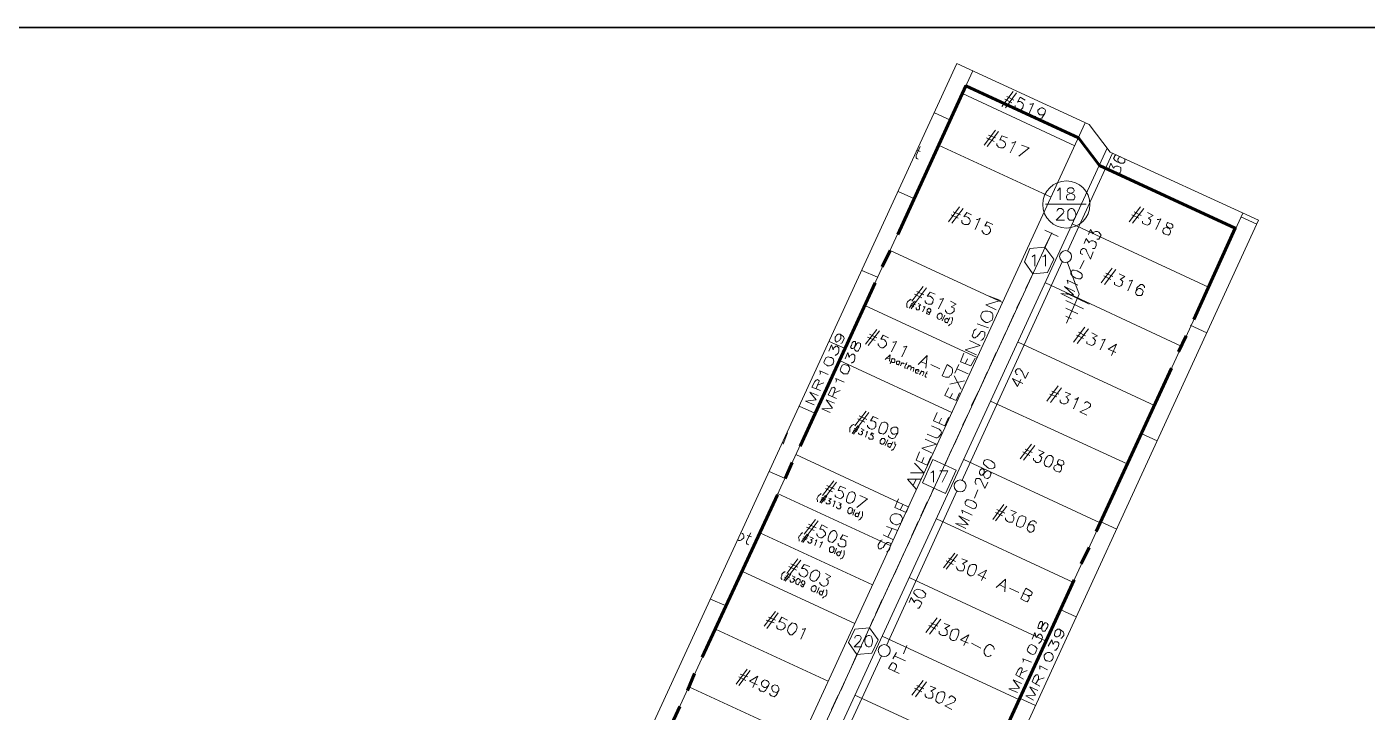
# Model space of a CAD drawing. Header units: millimetres. Extents: x 3.6 to 37.8, y 0.6 to 28.7.
# Drawn here: x 15.81 to 23.76, y 24.64 to 28.7 of the extents above; entities that cross this region are included whole.
import ezdxf

# ---------------------------------------------------------------- set-up
doc = ezdxf.new("R2010")
doc.units = ezdxf.units.MM
for name, color, linetype in [('PDF_0', 7, 'Continuous'), ('PDF_S45$BOUNDARY-NODE', 3, 'Continuous'), ('PDF_S45$NAME-ROAD', 7, 'Continuous'), ('PDF_S45$Passives-TapOffs', 7, 'Continuous'), ('PDF_S45$pole', 7, 'Continuous'), ('PDF_S45$strand', 7, 'Continuous'), ('PDF_S45$Symbols-EndOfLine', 7, 'Continuous'), ('PDF_S45$Symbols-SelfTerminating', 7, 'Continuous')]:
    doc.layers.add(name, color=color, linetype=linetype)
for name, color, linetype, true_color in [('PDF_S45$Actives-NodeReceiver', 104, 'Continuous', 0x009525), ('PDF_S45$Cable-565', 23, 'Continuous', 0xdd8a6e), ('PDF_S45$LOTS', 254, 'Continuous', 0xdcdcdc), ('PDF_S45$Reverse$not$active', 61, 'Continuous', 0xdfff7f), ('PDF_S45$ROAD', 8, 'Continuous', 0x808080), ('PDF_S45$SDU', 157, 'Continuous', 0x396472), ('PDF_S45$Symbols-Ground', 12, 'Continuous', 0xb80000)]:
    doc.layers.add(name, color=color, linetype=linetype, true_color=true_color)

msp = doc.modelspace()

# ---------------------------------------------------------------- linework, layer by layer
at = {"layer": 'PDF_0', "lineweight": 0, "const_width": 0.00834}
msp.add_lwpolyline([(37.7648, 0.5988), (37.7648, 28.6993), (3.5681, 28.6993), (3.5681, 0.5988)], close=True, dxfattribs=at)
at = {"layer": 'PDF_0', "lineweight": 9}
msp.add_lwpolyline([(14.0969, 12.191), (17.8205, 20.6182), (17.8122, 20.8642), (19.1882, 23.8415), (21.3274, 28.4867), (22.1113, 28.1239), (22.2364, 27.9613), (23.1162, 27.5568), (21.3315, 23.6747), (22.007, 23.3661), (22.3615, 23.5246), (23.6958, 22.9116), (22.8202, 21.006), (23.9669, 20.4806), (24.0503, 20.0511), (24.4672, 19.8593), (24.8675, 19.6716), (24.534, 18.9252), (24.8509, 18.7793), (24.6007, 18.2164)], dxfattribs=at)
at = {"layer": 'PDF_S45$Actives-NodeReceiver', "lineweight": 18}
for points in [[(20.6393, 26.8771), (20.6393, 26.8563), (20.6352, 26.8521), (20.631, 26.8438), (20.6143, 26.8354), (20.606, 26.8438), (20.606, 26.8646), (20.6102, 26.8688), (20.6143, 26.8771), (20.6227, 26.8813), (20.6352, 26.8813)], [(20.7019, 26.8146), (20.7061, 26.8312), (20.7144, 26.8396), (20.7269, 26.8396), (20.7269, 26.8229), (20.7186, 26.7979), (20.7227, 26.7895), (20.7311, 26.7812), (20.7394, 26.7812), (20.7436, 26.7854), (20.7478, 26.7937), (20.7561, 26.8062), (20.7561, 26.8271), (20.7478, 26.8312), (20.7394, 26.8312), (20.7352, 26.8271), (20.7186, 26.8021), (20.7102, 26.7979), (20.7019, 26.7979), (20.6977, 26.8062)], [(20.5434, 26.727), (20.5518, 26.7437), (20.5643, 26.7478), (20.5768, 26.7437), (20.5851, 26.7437), (20.5935, 26.7353), (20.5976, 26.7228), (20.5935, 26.7103), (20.5935, 26.7062), (20.5851, 26.6978), (20.5726, 26.6936), (20.5601, 26.6936), (20.5559, 26.6978), (20.5434, 26.7062), (20.5393, 26.7145)], [(20.6393, 26.6811), (20.6477, 26.6978), (20.6602, 26.702), (20.6727, 26.6978), (20.681, 26.6978), (20.6894, 26.6895), (20.6935, 26.677), (20.6894, 26.6645), (20.6852, 26.6603), (20.681, 26.6478), (20.656, 26.6478), (20.6519, 26.6519), (20.6393, 26.6603), (20.6352, 26.6686)], [(21.8069, 25.1425), (21.8152, 25.1675), (21.8236, 25.18), (21.8319, 25.18), (21.8361, 25.1758), (21.8361, 25.1633), (21.8319, 25.1508), (21.8319, 25.13), (21.8361, 25.1216), (21.8486, 25.1216), (21.8528, 25.1258), (21.8569, 25.1341), (21.8653, 25.1466), (21.8694, 25.1591), (21.8653, 25.1633), (21.8653, 25.1675), (21.8569, 25.1717), (21.8486, 25.1717), (21.8444, 25.1675), (21.8277, 25.1425), (21.8236, 25.1383), (21.8111, 25.1383)], [(21.7485, 25.0215), (21.7527, 25.0257), (21.7569, 25.0382), (21.7694, 25.0424), (21.7819, 25.0382), (21.7902, 25.034), (21.7986, 25.0257), (21.8027, 25.0174), (21.7986, 25.0049), (21.7986, 25.0007), (21.7902, 24.9882), (21.7777, 24.984), (21.7652, 24.9882), (21.761, 24.9924), (21.7485, 25.0007), (21.7443, 25.009)], [(21.8444, 24.9798), (21.8569, 24.9924), (21.8653, 24.9965), (21.8778, 24.9965), (21.8861, 24.9924), (21.8945, 24.984), (21.8986, 24.9757), (21.8986, 24.9632), (21.8945, 24.9548), (21.8861, 24.9465), (21.8778, 24.9423), (21.8653, 24.9465), (21.8569, 24.9465), (21.8486, 24.9548), (21.8444, 24.9673)]]:
    msp.add_lwpolyline(points, close=True, dxfattribs=at)
for points in [[(20.6352, 26.8813), (20.6435, 26.8771), (20.656, 26.8688), (20.6602, 26.8563), (20.6477, 26.8312), (20.6393, 26.8271)], [(20.5685, 26.7812), (20.5851, 26.8187), (20.5935, 26.7895), (20.5976, 26.8021), (20.606, 26.8062), (20.6102, 26.8104), (20.6185, 26.8104), (20.6268, 26.8021), (20.6268, 26.7812), (20.6227, 26.7687), (20.6143, 26.7604), (20.6102, 26.7604), (20.606, 26.7562)], [(20.6644, 26.7353), (20.681, 26.7729), (20.6894, 26.7437), (20.6935, 26.7562), (20.7019, 26.7604), (20.7061, 26.7645), (20.7144, 26.7645), (20.7227, 26.7562), (20.7227, 26.7353), (20.7186, 26.7228), (20.7102, 26.7145), (20.7061, 26.7145), (20.7019, 26.7103)], [(20.5142, 26.6436), (20.5184, 26.6519), (20.5142, 26.6645), (20.5643, 26.6436)], [(20.5184, 26.5477), (20.4684, 26.5685), (20.4851, 26.6019), (20.4934, 26.6102), (20.5017, 26.6144), (20.5101, 26.6061), (20.5101, 26.6019), (20.5059, 26.5894), (20.4934, 26.5602)], [(20.5393, 26.5936), (20.5059, 26.5811)], [(20.6143, 26.5018), (20.5643, 26.5227), (20.581, 26.5519), (20.5851, 26.5644), (20.5893, 26.5644), (20.5976, 26.5685), (20.606, 26.5602), (20.606, 26.556), (20.6018, 26.5435), (20.5893, 26.5102)], [(20.6352, 26.5477), (20.6018, 26.5352)], [(20.6102, 26.5977), (20.6143, 26.6061), (20.6102, 26.6186), (20.6602, 26.5977)], [(20.4809, 26.4643), (20.4308, 26.4852), (20.4934, 26.4935), (20.4559, 26.5394), (20.5059, 26.5185)], [(20.5768, 26.4184), (20.5268, 26.4393), (20.5893, 26.4435), (20.5518, 26.4935), (20.6018, 26.4726)], [(21.9362, 25.1341), (21.9445, 25.1174), (21.9403, 25.1049), (21.9403, 25.1008), (21.932, 25.0924), (21.9236, 25.0883), (21.9153, 25.0883), (21.907, 25.0966), (21.907, 25.1049), (21.9111, 25.1174), (21.9111, 25.1216), (21.9236, 25.1341), (21.9362, 25.1341), (21.9487, 25.1258), (21.957, 25.1174), (21.9612, 25.1091), (21.9612, 25.0966), (21.957, 25.0924), (21.9487, 25.0799), (21.9445, 25.0799)], [(21.7735, 25.0757), (21.7902, 25.1133), (21.7986, 25.0841), (21.8069, 25.0966), (21.8152, 25.1049), (21.8236, 25.1049), (21.8319, 25.0966), (21.8361, 25.0841), (21.8319, 25.0757), (21.8277, 25.0632), (21.8152, 25.0507), (21.8111, 25.0507)], [(21.8694, 25.034), (21.8903, 25.0716), (21.8986, 25.0424), (21.907, 25.0591), (21.9236, 25.0591), (21.932, 25.0507), (21.932, 25.0424), (21.9278, 25.0299), (21.9236, 25.0215), (21.9153, 25.0132), (21.9153, 25.009), (21.907, 25.009)], [(21.7193, 24.9381), (21.7235, 24.9465), (21.7193, 24.959), (21.7694, 24.9381)], [(21.7235, 24.8381), (21.6776, 24.8631), (21.6901, 24.8923), (21.7026, 24.9048), (21.711, 24.9048), (21.7152, 24.9006), (21.7152, 24.8923), (21.711, 24.8839), (21.6985, 24.8506)], [(21.7443, 24.8881), (21.711, 24.8756)], [(21.8194, 24.8964), (21.8194, 24.9173), (21.8653, 24.8923)], [(21.686, 24.7588), (21.6359, 24.7797), (21.6985, 24.7839), (21.6609, 24.8339), (21.711, 24.813)], [(21.8194, 24.7964), (21.7735, 24.8214), (21.786, 24.8506), (21.7986, 24.8631), (21.8069, 24.8631), (21.8111, 24.8547), (21.8111, 24.8381), (21.7944, 24.8089)], [(21.8444, 24.8464), (21.8069, 24.8339)], [(21.7819, 24.713), (21.736, 24.738), (21.7944, 24.7422), (21.761, 24.7922), (21.8069, 24.7714)]]:
    msp.add_lwpolyline(points, dxfattribs=at)
at = {"layer": 'PDF_S45$BOUNDARY-NODE', "lineweight": 60}
for points in [[(20.9771, 27.4734), (21.3816, 28.3532), (22.0487, 28.0447), (22.1738, 27.882), (22.9786, 27.5109), (22.7326, 26.9689)], [(20.9312, 27.3775), (20.8854, 27.2816)], [(20.8437, 27.1857), (20.3975, 26.2183)], [(22.6409, 26.777), (22.6867, 26.8729)], [(22.153, 25.7137), (22.5992, 26.6811)], [(20.3516, 26.1224), (20.3099, 26.0265)], [(20.2641, 25.9306), (19.8179, 24.9673)], [(22.0654, 25.5219), (22.1113, 25.6178)], [(21.5776, 24.4586), (22.0237, 25.426)], [(19.772, 24.8714), (19.7303, 24.7714)], [(19.6844, 24.6754), (19.28, 23.7998), (19.1885, 23.8421)]]:
    msp.add_lwpolyline(points, dxfattribs=at)
at = {"layer": 'PDF_S45$Cable-565', "lineweight": 13}
for points in [[(21.736, 27.1523), (21.7777, 27.2399)], [(21.6818, 27.0356), (21.7235, 27.119)], [(21.6318, 26.923), (21.6693, 27.0064)], [(21.5776, 26.8062), (21.6151, 26.8896)], [(21.5233, 26.6895), (21.5609, 26.7729)], [(21.4691, 26.5727), (21.5067, 26.6561)], [(21.4149, 26.4601), (21.4566, 26.5435)], [(21.3607, 26.3434), (21.4024, 26.4268)], [(21.3107, 26.2266), (21.3482, 26.31)], [(21.2565, 26.1057), (21.294, 26.1933)], [(21.1689, 25.9181), (21.1898, 25.9681)], [(21.1147, 25.8055), (21.1522, 25.8889)], [(21.0605, 25.6887), (21.098, 25.7721)], [(21.0063, 25.572), (21.048, 25.6554)], [(20.9562, 25.4552), (20.9938, 25.5386)], [(20.902, 25.3426), (20.9396, 25.426)], [(20.8478, 25.2259), (20.8854, 25.3093)], [(20.8103, 25.1425), (20.8312, 25.1925)], [(20.6935, 24.8881), (20.7352, 24.984)], [(20.6393, 24.7714), (20.6769, 24.8547)], [(20.5851, 24.6588), (20.6227, 24.7422)]]:
    msp.add_lwpolyline(points, dxfattribs=at)
at = {"layer": 'PDF_S45$LOTS', "lineweight": 0}
for points in [[(17.9164, 20.8434), (21.4216, 28.4428)], [(22.0279, 27.9988), (21.3607, 28.3074)], [(21.1939, 28.1929), (21.2857, 28.1531)], [(21.8861, 27.6944), (21.2189, 28.003)], [(22.9786, 27.5109), (22.1738, 27.882)], [(20.9792, 27.7272), (21.073, 27.6861)], [(23.0229, 27.5997), (20.41, 21.9192), (20.0431, 21.1144)], [(22.8202, 27.1607), (22.0112, 27.5359)], [(23.1057, 27.5339), (23.012, 27.5776)], [(21.5984, 27.0689), (20.9312, 27.3775)], [(20.7637, 27.2595), (20.8562, 27.219)], [(22.6575, 26.8104), (21.8528, 27.1857)], [(21.4483, 26.7437), (20.7811, 27.0522)], [(22.8099, 26.8905), (22.7117, 26.9355)], [(20.5699, 26.8392), (20.6644, 26.7979)], [(22.4991, 26.4601), (21.6901, 26.8354)], [(21.2982, 26.4184), (20.631, 26.727)], [(22.3365, 26.114), (21.5275, 26.4852)], [(20.3927, 26.4546), (20.4851, 26.4143)], [(22.5153, 26.2496), (22.4199, 26.2933)], [(21.0396, 25.8597), (20.3725, 26.1682)], [(22.178, 25.7638), (21.3691, 26.1391)], [(20.2146, 26.0683), (20.3099, 26.0265)], [(20.9312, 25.6303), (20.2641, 25.9389)], [(22.0154, 25.4135), (21.2064, 25.7888)], [(22.2751, 25.7271), (22.178, 25.7721)], [(20.827, 25.3968), (20.1598, 25.7054)], [(20.7227, 25.1675), (20.0556, 25.4761)], [(21.8569, 25.0632), (21.048, 25.4385)], [(19.8663, 25.3126), (19.9597, 25.2717)], [(22.0358, 25.2066), (21.9403, 25.2509)], [(20.5643, 24.8256), (19.8971, 25.1341)], [(21.6943, 24.7171), (20.8854, 25.0924)], [(20.4058, 24.4836), (19.7387, 24.7922)], [(21.5359, 24.3669), (20.7227, 24.7422)], [(21.7943, 24.6813), (21.6985, 24.7255)]]:
    msp.add_lwpolyline(points, dxfattribs=at)
at = {"layer": 'PDF_S45$NAME-ROAD', "lineweight": 9}
for points in [[(21.5609, 27.0272), (21.4983, 27.0564), (21.5859, 27.0814), (21.5192, 27.1065)], [(21.515, 26.9188), (21.4483, 26.9438)], [(21.4691, 26.8438), (21.4775, 26.8479), (21.4858, 26.8563), (21.4942, 26.8729), (21.4942, 26.8938), (21.4816, 26.898), (21.4691, 26.898), (21.465, 26.8896), (21.4483, 26.8688), (21.4399, 26.8646), (21.4358, 26.8604), (21.4274, 26.8604), (21.4233, 26.8646), (21.4191, 26.8729), (21.4233, 26.8855), (21.4274, 26.9021), (21.4358, 26.9105), (21.4441, 26.9146)], [(21.4441, 26.7604), (21.3774, 26.7895), (21.465, 26.8146), (21.4024, 26.8438)], [(21.4358, 26.7395), (21.4108, 26.6936), (21.3482, 26.7187), (21.3691, 26.7687)], [(21.3899, 26.7353), (21.3774, 26.7062)], [(21.3524, 26.556), (21.3107, 26.6353)], [(21.3399, 26.702), (21.3149, 26.6519)], [(21.3941, 26.6478), (21.3274, 26.677)], [(21.344, 26.5352), (21.3232, 26.4893), (21.2565, 26.5185), (21.2773, 26.5644)], [(21.3732, 26.6061), (21.2857, 26.5852)], [(21.3023, 26.531), (21.2857, 26.5018)], [(21.2773, 26.3892), (21.2565, 26.3392), (21.1898, 26.3684), (21.2106, 26.4184)], [(21.1772, 26.3392), (21.2231, 26.3184), (21.2315, 26.31), (21.2356, 26.3017), (21.2315, 26.2892), (21.2273, 26.2808), (21.2189, 26.2725), (21.2106, 26.2683), (21.2023, 26.2683), (21.1522, 26.2892)], [(21.2356, 26.3851), (21.2231, 26.3559)], [(21.1814, 26.1766), (21.1189, 26.2058), (21.2064, 26.2308), (21.1397, 26.26)], [(21.1731, 26.1557), (21.1522, 26.1057), (21.0855, 26.1349), (21.1064, 26.1849)], [(21.1314, 26.1516), (21.1189, 26.1224)], [(21.0772, 26.1182), (21.1314, 26.0598), (21.0522, 26.0598)], [(21.0855, 25.9639), (21.0355, 26.0223), (21.1147, 26.0223)], [(21.0855, 26.0223), (21.0688, 25.9848)], [(21.048, 25.8764), (21.0271, 25.8263), (20.9604, 25.8555), (20.9813, 25.9055)], [(21.0063, 25.8722), (20.9938, 25.843)], [(20.9521, 25.6637), (20.8895, 25.6929)], [(20.9771, 25.7179), (20.9104, 25.7429)], [(20.9437, 25.7304), (20.9187, 25.6804)], [(20.9104, 25.5928), (20.9187, 25.597), (20.9271, 25.6053), (20.9312, 25.622), (20.9354, 25.6345), (20.9312, 25.6428), (20.9229, 25.647), (20.9145, 25.647), (20.9104, 25.6428), (20.902, 25.6387), (20.8895, 25.6178), (20.8812, 25.6137), (20.877, 25.6095), (20.8645, 25.6095), (20.8603, 25.622), (20.8603, 25.6345), (20.877, 25.6595), (20.8854, 25.6637)]]:
    msp.add_lwpolyline(points, dxfattribs=at)
for points in [[(21.4691, 26.9939), (21.4775, 27.0105), (21.4816, 27.0147), (21.4942, 27.0189), (21.5108, 27.0189), (21.5275, 27.0147), (21.5359, 27.0064), (21.54, 26.998), (21.54, 26.9814), (21.5359, 26.9647), (21.5108, 26.9522), (21.4983, 26.9522), (21.4858, 26.9605), (21.4733, 26.973), (21.4691, 26.9855)], [(20.9312, 25.793), (20.9396, 25.8096), (20.9562, 25.818), (20.9729, 25.818), (20.9896, 25.8138), (20.9979, 25.8055), (21.0063, 25.7888), (21.0021, 25.7804), (20.9979, 25.7638), (20.9729, 25.7513), (20.9646, 25.7513), (20.9479, 25.7596), (20.9354, 25.7721), (20.9312, 25.7846)]]:
    msp.add_lwpolyline(points, close=True, dxfattribs=at)
at = {"layer": 'PDF_S45$Passives-TapOffs', "lineweight": 9}
for points in [[(21.7777, 27.2399), (21.7277, 27.3108), (21.761, 27.39), (21.8486, 27.3983), (21.9028, 27.3275), (21.8653, 27.2482)], [(21.2606, 25.9389), (21.123, 26.0014), (21.1856, 26.1391), (21.3232, 26.0765)], [(20.7352, 24.984), (20.6852, 25.0549), (20.7227, 25.1341), (20.8103, 25.1425), (20.8603, 25.0716), (20.8228, 24.9924)], [(20.802, 25.0966), (20.8103, 25.0966), (20.8186, 25.0924), (20.8228, 25.0841), (20.827, 25.0674), (20.827, 25.0591), (20.8228, 25.0424), (20.8186, 25.034), (20.8103, 25.0299), (20.802, 25.0299), (20.7936, 25.034), (20.7853, 25.0424), (20.7811, 25.0591), (20.7811, 25.0674), (20.7853, 25.0841), (20.7936, 25.0924)]]:
    msp.add_lwpolyline(points, close=True, dxfattribs=at)
for points in [[(21.7735, 27.34), (21.7777, 27.3441), (21.7902, 27.3525), (21.7902, 27.2858)], [(21.8361, 27.34), (21.8444, 27.3441), (21.8528, 27.3525), (21.8528, 27.2858)], [(21.1731, 26.0598), (21.1814, 26.064), (21.1898, 26.0723), (21.1898, 26.0056)], [(21.2273, 26.0723), (21.2732, 26.0723), (21.2398, 26.0056)], [(20.7227, 25.0799), (20.7227, 25.0841), (20.7269, 25.0924), (20.7352, 25.0966), (20.7478, 25.0966), (20.7561, 25.0924), (20.7603, 25.0841), (20.7603, 25.0799), (20.7519, 25.0632), (20.7186, 25.0299), (20.7644, 25.0299)]]:
    msp.add_lwpolyline(points, dxfattribs=at)
at = {"layer": 'PDF_S45$pole', "lineweight": 0}
for points in [[(22.1071, 27.4734), (22.1196, 27.5026), (22.1363, 27.4776), (22.1405, 27.4859), (22.1488, 27.4901), (22.1613, 27.4901), (22.1697, 27.4859), (22.178, 27.4776), (22.1822, 27.4692), (22.1697, 27.4442), (22.1572, 27.4442)], [(22.0821, 27.4192), (22.0946, 27.4484), (22.1113, 27.4234), (22.1155, 27.4317), (22.1238, 27.4359), (22.1363, 27.4359), (22.1446, 27.4317), (22.153, 27.4234), (22.153, 27.4067), (22.1446, 27.39), (22.1321, 27.39)], [(22.1363, 27.3692), (22.1196, 27.3275), (22.0988, 27.3692), (22.0946, 27.3817), (22.0904, 27.3858), (22.0821, 27.39), (22.0738, 27.39), (22.0654, 27.3817), (22.0613, 27.3733), (22.0613, 27.3608), (22.0696, 27.3566), (22.0696, 27.3525)], [(22.0821, 27.3191), (22.0571, 27.2691)], [(21.9862, 27.1815), (21.9862, 27.1899), (21.982, 27.2024), (22.0446, 27.1732)], [(22.0112, 27.0898), (21.9445, 27.1231), (22.0196, 27.1148), (21.9653, 27.1648), (22.0279, 27.1356)], [(21.4441, 25.9931), (21.4399, 25.9931), (21.4358, 26.0014), (21.4358, 26.0098), (21.4399, 26.0223), (21.4441, 26.0265), (21.4608, 26.0265), (21.4691, 26.0181), (21.4942, 25.9681), (21.5108, 26.0056)], [(21.4525, 25.9598), (21.4316, 25.9097)], [(21.3607, 25.8221), (21.3607, 25.8263), (21.3566, 25.8388), (21.4191, 25.8096)], [(21.3816, 25.7304), (21.319, 25.7596), (21.3941, 25.7513), (21.3399, 25.8055), (21.4024, 25.7763)], [(21.0313, 25.0382), (21.0105, 24.9882)], [(20.9688, 24.9965), (20.9479, 24.959)], [(21.023, 24.9465), (20.9562, 24.9757)], [(20.9854, 24.8714), (20.9229, 24.9006), (20.9354, 24.9256), (20.9437, 24.934), (20.9521, 24.934), (20.9604, 24.9298), (20.9688, 24.9215), (20.9688, 24.909), (20.9562, 24.8839)]]:
    msp.add_lwpolyline(points, dxfattribs=at)
for points in [[(22.0029, 27.2482), (22.007, 27.2524), (22.0112, 27.2607), (22.0237, 27.2607), (22.0404, 27.2566), (22.0654, 27.2441), (22.0696, 27.2357), (22.0696, 27.219), (22.0613, 27.2107), (22.0487, 27.2107), (22.0321, 27.2149), (22.0237, 27.219), (22.0112, 27.2274), (22.0029, 27.2399)], [(21.4608, 26.0682), (21.465, 26.0765), (21.4733, 26.0848), (21.4775, 26.0848), (21.4858, 26.0807), (21.49, 26.0765), (21.49, 26.0557), (21.4858, 26.0473), (21.4942, 26.0306), (21.5067, 26.0265), (21.5108, 26.0265), (21.515, 26.0306), (21.5233, 26.0348), (21.5275, 26.0473), (21.5317, 26.0557), (21.5275, 26.0598), (21.5233, 26.0682), (21.515, 26.0723), (21.5067, 26.0723), (21.4983, 26.0682), (21.4775, 26.0473), (21.4691, 26.0473), (21.4608, 26.0557)], [(21.4858, 26.1224), (21.49, 26.1307), (21.4942, 26.1349), (21.5067, 26.1391), (21.5233, 26.1349), (21.5317, 26.1307), (21.5484, 26.1182), (21.5525, 26.1099), (21.5525, 26.0932), (21.5442, 26.089), (21.5317, 26.0848), (21.515, 26.089), (21.5067, 26.0932), (21.4858, 26.114)], [(21.3774, 25.8889), (21.3816, 25.893), (21.3857, 25.9014), (21.3982, 25.9014), (21.4149, 25.8972), (21.4233, 25.893), (21.4399, 25.8805), (21.4441, 25.8722), (21.4441, 25.8638), (21.4399, 25.8555), (21.4358, 25.8513), (21.4233, 25.8472), (21.3816, 25.868), (21.3774, 25.8764)]]:
    msp.add_lwpolyline(points, close=True, dxfattribs=at)
for centre in [(21.9724, 27.342), (21.3469, 25.9826), (20.8966, 25.0068)]:
    msp.add_circle(centre, 0.0354, dxfattribs=at)
at = {"layer": 'PDF_S45$Reverse$not$active', "lineweight": 0}
msp.add_lwpolyline([(21.8882, 27.4797), (19.8971, 23.1639), (19.3926, 21.9671), (19.232, 21.6356)], dxfattribs=at)
at = {"layer": 'PDF_S45$ROAD', "lineweight": 0}
for points in [[(18.5794, 20.5098), (19.0298, 21.4939), (22.0886, 28.1344)], [(22.219, 27.9839), (19.2383, 21.5231)]]:
    msp.add_lwpolyline(points, dxfattribs=at)
at = {"layer": 'PDF_S45$SDU', "lineweight": 0}
for points in [[(21.5942, 28.2323), (21.6609, 28.3199)], [(21.6151, 28.224), (21.6818, 28.3115)], [(21.6526, 28.2532), (21.6109, 28.274)], [(21.6651, 28.2698), (21.6234, 28.2907)], [(21.6735, 28.2365), (21.6735, 28.224), (21.6818, 28.2156), (21.6901, 28.2115), (21.7026, 28.2115), (21.711, 28.2156), (21.7193, 28.224), (21.7193, 28.2281), (21.7235, 28.2406), (21.7193, 28.249), (21.711, 28.2573), (21.7026, 28.2615), (21.6901, 28.2615), (21.686, 28.2573), (21.7026, 28.2865), (21.7318, 28.2698)], [(21.761, 28.2448), (21.7694, 28.2448), (21.7819, 28.249), (21.7527, 28.1823)], [(21.8486, 28.1906), (21.8403, 28.1781), (21.8319, 28.1614), (21.8194, 28.1573), (21.8111, 28.1573), (21.8027, 28.1614), (21.7986, 28.1656), (21.7944, 28.1739)], [(21.49, 28.003), (21.5567, 28.0905)], [(21.5067, 27.9946), (21.5734, 28.0822)], [(21.5567, 28.0447), (21.515, 28.0613)], [(21.565, 28.0113), (21.565, 28.003), (21.5692, 27.9988), (21.5734, 27.9905), (21.5859, 27.9863), (21.6026, 27.9863), (21.6109, 27.9946), (21.6151, 28.003), (21.6151, 28.0113), (21.6109, 28.0196), (21.6026, 28.028), (21.5859, 28.0363), (21.5817, 28.0322), (21.5942, 28.0572), (21.6276, 28.0447)], [(21.098, 27.9196), (21.0897, 27.9237), (21.0855, 27.9279), (21.0855, 27.9404), (21.1105, 27.9946)], [(21.5484, 28.0238), (21.5025, 28.0447)], [(21.6526, 28.0155), (21.6609, 28.0155), (21.6776, 28.0238), (21.6443, 27.9571)], [(21.711, 28.003), (21.7569, 27.9863), (21.6943, 27.9363)], [(21.1105, 27.9654), (21.0924, 27.9727)], [(21.2773, 27.5485), (21.344, 27.636)], [(21.3357, 27.5693), (21.294, 27.5902)], [(21.2982, 27.5401), (21.3649, 27.6277)], [(21.3482, 27.5902), (21.3065, 27.6068)], [(21.3566, 27.5568), (21.3566, 27.5443), (21.3649, 27.5359), (21.3732, 27.5318), (21.3941, 27.5318), (21.4024, 27.5401), (21.4066, 27.5485), (21.4066, 27.5568), (21.4024, 27.5651), (21.3941, 27.5735), (21.3857, 27.5776), (21.3732, 27.5818), (21.3691, 27.5776), (21.3857, 27.6027), (21.4149, 27.5902)], [(22.349, 27.5485), (22.4157, 27.636)], [(22.4073, 27.5693), (22.3657, 27.5902)], [(22.3698, 27.5401), (22.4365, 27.6277)], [(22.4199, 27.586), (22.3782, 27.6068)], [(22.4574, 27.6027), (22.4907, 27.586), (22.4616, 27.5693), (22.4699, 27.5651), (22.4782, 27.5568), (22.4741, 27.5443), (22.4741, 27.5401), (22.4657, 27.5318), (22.4574, 27.5276), (22.4449, 27.5318), (22.4282, 27.5401), (22.4282, 27.5526)], [(21.4441, 27.561), (21.4525, 27.561), (21.465, 27.5693), (21.4358, 27.5026)], [(21.4775, 27.4984), (21.4775, 27.4901), (21.49, 27.4776), (21.4983, 27.4734), (21.5067, 27.4734), (21.515, 27.4776), (21.5275, 27.4901), (21.5275, 27.5026), (21.5192, 27.5193), (21.5067, 27.5234), (21.4942, 27.5234), (21.5067, 27.5485), (21.54, 27.5318)], [(22.5158, 27.561), (22.5241, 27.561), (22.5366, 27.5651), (22.5074, 27.5026)], [(22.1822, 27.1857), (22.2489, 27.2732)], [(22.203, 27.1773), (22.2697, 27.2649)], [(22.2406, 27.2065), (22.1989, 27.2274)], [(22.2531, 27.2232), (22.2114, 27.2441)], [(22.2906, 27.2399), (22.324, 27.2232), (22.2948, 27.2065), (22.3031, 27.2024), (22.3114, 27.194), (22.3073, 27.1815), (22.3073, 27.1773), (22.2989, 27.169), (22.2906, 27.1648), (22.2781, 27.169), (22.2614, 27.1773), (22.2614, 27.1899)], [(22.349, 27.1982), (22.3573, 27.1982), (22.3698, 27.2024), (22.3406, 27.1398)], [(21.0605, 27.0773), (21.1272, 27.1648)], [(21.1189, 27.0981), (21.0772, 27.119)], [(21.0813, 27.0689), (21.1481, 27.1565)], [(21.1314, 27.1148), (21.0897, 27.1356)], [(21.1397, 27.0814), (21.1397, 27.0731), (21.1481, 27.0648), (21.1564, 27.0606), (21.1772, 27.0606), (21.1856, 27.0689), (21.1856, 27.0773), (21.1898, 27.0856), (21.1856, 27.0939), (21.1772, 27.1023), (21.1689, 27.1065), (21.1522, 27.1065), (21.1689, 27.1315), (21.1981, 27.119)], [(22.3907, 27.1398), (22.3948, 27.1565), (22.4157, 27.1773), (22.4282, 27.1773), (22.4407, 27.1648), (22.4407, 27.1565)], [(21.0355, 27.0397), (21.0313, 27.0439), (21.0313, 27.0648), (21.0355, 27.0731), (21.048, 27.0856), (21.0522, 27.0856), (21.0563, 27.0898)], [(21.0438, 27.0356), (21.0772, 27.0773)], [(21.073, 27.0439), (21.0522, 27.0564)], [(21.0563, 27.0314), (21.0855, 27.0773)], [(21.0813, 27.0564), (21.0563, 27.0648)], [(21.098, 27.0648), (21.1147, 27.0564), (21.1022, 27.0481), (21.1064, 27.0439), (21.1064, 27.0314), (21.1022, 27.0272), (21.0897, 27.0272), (21.0855, 27.0314), (21.0855, 27.0397)], [(21.1272, 27.0439), (21.1397, 27.0439), (21.123, 27.0147)], [(21.1731, 27.0189), (21.1647, 27.0105), (21.1606, 27.0105), (21.1564, 27.0147), (21.1522, 27.0147), (21.1522, 27.0272), (21.1606, 27.0356), (21.1647, 27.0314), (21.1689, 27.0314), (21.1731, 27.0272), (21.1731, 27.0189), (21.1647, 27.0022), (21.1606, 26.998), (21.1522, 27.0022), (21.1481, 27.0064), (21.1481, 27.0105)], [(21.2273, 27.0898), (21.2356, 27.0898), (21.2481, 27.0939), (21.2189, 27.0314)], [(21.2898, 27.0773), (21.3232, 27.0606), (21.294, 27.0439), (21.3107, 27.0356), (21.3107, 27.0189), (21.2982, 27.0064), (21.2898, 27.0022), (21.2815, 27.0022), (21.269, 27.0064), (21.2648, 27.0147), (21.2606, 27.0189), (21.2606, 27.0272)], [(21.2398, 26.9605), (21.2565, 26.9939)], [(21.2732, 26.9522), (21.2606, 26.9522), (21.2565, 26.9563), (21.2565, 26.9689), (21.2606, 26.973), (21.2648, 26.973), (21.269, 26.9772), (21.2773, 26.9689), (21.2773, 26.9647)], [(21.269, 26.948), (21.2857, 26.9814)], [(21.2982, 26.9814), (21.3023, 26.9772), (21.3023, 26.9647), (21.2982, 26.9563), (21.2982, 26.9522), (21.294, 26.9438), (21.2857, 26.9397), (21.2773, 26.9313)], [(20.7853, 26.8229), (20.852, 26.9105)], [(20.8437, 26.8438), (20.7978, 26.8646)], [(20.802, 26.8146), (20.8687, 26.9021)], [(20.852, 26.8604), (20.8103, 26.8813)], [(20.8603, 26.8271), (20.8603, 26.8187), (20.8645, 26.8146), (20.8687, 26.8062), (20.8812, 26.8021), (20.8895, 26.8021), (20.8979, 26.8062), (20.9104, 26.8187), (20.9104, 26.8312), (20.9062, 26.8396), (20.8979, 26.8479), (20.8895, 26.8521), (20.877, 26.8521), (20.8895, 26.8771), (20.9229, 26.8604)], [(22.0196, 26.8354), (22.0863, 26.923)], [(22.0779, 26.8563), (22.0362, 26.8771)], [(22.0404, 26.8271), (22.1071, 26.9146)], [(22.0904, 26.8729), (22.0487, 26.8938)], [(22.128, 26.8896), (22.1613, 26.8729), (22.1321, 26.8604), (22.1405, 26.8563), (22.1446, 26.8479), (22.1488, 26.8438), (22.1446, 26.8354), (22.1446, 26.8271), (22.1363, 26.8187), (22.128, 26.8146), (22.1155, 26.8187), (22.0988, 26.8271), (22.0988, 26.8396)], [(20.9479, 26.8354), (20.9562, 26.8354), (20.9688, 26.8396), (20.9396, 26.777)], [(21.0105, 26.8062), (21.0188, 26.8062), (21.0313, 26.8104), (21.0021, 26.7478)], [(22.1863, 26.8479), (22.1947, 26.8479), (22.2072, 26.8521), (22.178, 26.7895)], [(22.2697, 26.7729), (22.2239, 26.7937), (22.2739, 26.8229), (22.2447, 26.7562)], [(20.902, 26.7312), (20.9312, 26.7604), (20.9271, 26.7228)], [(20.9271, 26.7353), (20.9145, 26.7395)], [(20.9312, 26.7062), (20.9437, 26.7395)], [(20.9437, 26.7353), (20.9562, 26.7353), (20.9604, 26.7312), (20.9604, 26.7187), (20.9562, 26.7145), (20.9437, 26.7145), (20.9396, 26.7187), (20.9396, 26.7228)], [(20.9854, 26.702), (20.9729, 26.702), (20.9688, 26.7062), (20.9688, 26.7187), (20.9729, 26.7228), (20.9854, 26.7228), (20.9896, 26.7187)], [(20.9813, 26.6978), (20.9896, 26.7187), (20.9896, 26.7145)], [(20.9938, 26.6936), (21.0021, 26.7145)], [(20.9979, 26.7062), (21.0021, 26.7103), (21.0105, 26.7103), (21.0146, 26.7062)], [(21.023, 26.6811), (21.0188, 26.6811), (21.0188, 26.6895), (21.0313, 26.7145)], [(21.0313, 26.702), (21.023, 26.7062)], [(21.098, 26.702), (21.1522, 26.7562), (21.1439, 26.6811)], [(21.1481, 26.7062), (21.1147, 26.7187)], [(21.0313, 26.677), (21.0438, 26.6978)], [(21.0396, 26.6895), (21.048, 26.6936), (21.0522, 26.6936), (21.0563, 26.6895), (21.0563, 26.6811), (21.0522, 26.6686)], [(21.0563, 26.6811), (21.0647, 26.6853), (21.073, 26.6853), (21.073, 26.677), (21.0688, 26.6603)], [(21.098, 26.6519), (21.0855, 26.6519), (21.0813, 26.6561), (21.0813, 26.6686), (21.0855, 26.6728), (21.098, 26.6728), (21.1022, 26.6686), (21.1022, 26.6603), (21.0813, 26.6686)], [(21.1064, 26.6436), (21.1189, 26.6645)], [(21.1147, 26.6561), (21.1189, 26.6603), (21.1272, 26.6603), (21.1314, 26.6561), (21.1314, 26.6519), (21.123, 26.6353)], [(21.1481, 26.6269), (21.1439, 26.6269), (21.1397, 26.6311), (21.1397, 26.6353), (21.1522, 26.6603)], [(21.1522, 26.6478), (21.1439, 26.6519)], [(21.2273, 26.677), (21.1731, 26.702)], [(21.8611, 26.4852), (21.9278, 26.5769)], [(21.882, 26.4768), (21.9487, 26.5644)], [(21.9195, 26.5102), (21.8778, 26.5268)], [(21.932, 26.5268), (21.8903, 26.5435)], [(21.9695, 26.5394), (22.0029, 26.5268), (21.9737, 26.5102), (21.982, 26.506), (21.9862, 26.4977), (21.9904, 26.4935), (21.9862, 26.4852), (21.9862, 26.4768), (21.9695, 26.4685), (21.957, 26.4685), (21.9487, 26.4726), (21.9403, 26.481), (21.9403, 26.4935)], [(22.0279, 26.4977), (22.0362, 26.4977), (22.0487, 26.506), (22.0196, 26.4393)], [(22.0988, 26.4018), (22.0571, 26.4226), (22.0988, 26.4393), (22.1113, 26.4476), (22.1196, 26.456), (22.1196, 26.4685), (22.1113, 26.4726), (22.103, 26.481), (22.0946, 26.481), (22.0904, 26.4768), (22.0821, 26.4726)], [(20.7227, 26.3392), (20.7895, 26.4268)], [(20.7394, 26.3309), (20.8061, 26.4184)], [(20.7936, 26.3767), (20.7478, 26.3976)], [(20.7978, 26.3434), (20.7978, 26.335), (20.8103, 26.3225), (20.8186, 26.3184), (20.827, 26.3184), (20.8395, 26.3225), (20.8437, 26.3309), (20.8478, 26.335), (20.8478, 26.3559), (20.8395, 26.3642), (20.827, 26.3684), (20.8145, 26.3684), (20.8312, 26.3934), (20.8603, 26.3809)], [(20.6935, 26.3017), (20.6935, 26.3267), (20.6977, 26.3309), (20.7019, 26.3392), (20.7061, 26.3434), (20.7144, 26.3475), (20.7186, 26.3475)], [(20.7061, 26.2933), (20.7394, 26.3392)], [(20.7144, 26.2892), (20.7478, 26.335)], [(20.7352, 26.3058), (20.7144, 26.3142)], [(20.7394, 26.3142), (20.7186, 26.3225)], [(20.7811, 26.3601), (20.7394, 26.3809)], [(20.7603, 26.3225), (20.7769, 26.3142), (20.7603, 26.3058), (20.7644, 26.3058), (20.7686, 26.3017), (20.7686, 26.2933), (20.7603, 26.285), (20.7561, 26.285), (20.7478, 26.2892), (20.7436, 26.2933), (20.7436, 26.2975)], [(20.9771, 26.2975), (20.9604, 26.2892), (20.9479, 26.2892), (20.9396, 26.2975), (20.9354, 26.3058), (20.9354, 26.3184), (20.9437, 26.3267), (20.9521, 26.3309), (20.9688, 26.3309), (20.9771, 26.3225), (20.9771, 26.2975), (20.9688, 26.285), (20.9604, 26.2683), (20.9479, 26.2641), (20.9396, 26.2641), (20.9312, 26.2683), (20.9229, 26.2767), (20.9229, 26.2808)], [(20.3016, 26.2391), (20.2934, 26.2391)], [(20.2974, 26.2308), (20.3224, 26.2975)], [(20.3073, 26.2694), (20.3099, 26.2641)], [(20.7895, 26.3017), (20.7936, 26.3017), (20.7978, 26.3058), (20.7853, 26.2725)], [(20.8061, 26.2725), (20.8061, 26.2641), (20.8103, 26.26), (20.827, 26.26), (20.8312, 26.2641), (20.8312, 26.2767), (20.8228, 26.285), (20.8145, 26.285), (20.8228, 26.2975), (20.8353, 26.2892)], [(20.902, 26.2225), (20.9187, 26.2558)], [(20.9354, 26.2141), (20.9312, 26.2141), (20.9271, 26.2099), (20.9187, 26.2183), (20.9187, 26.2308), (20.9229, 26.235), (20.9354, 26.235), (20.9396, 26.2308), (20.9396, 26.2266)], [(20.9312, 26.2099), (20.9479, 26.2433)], [(20.9604, 26.2433), (20.9604, 26.2308), (20.9646, 26.2266), (20.9521, 26.2016), (20.9479, 26.1974), (20.9437, 26.1974), (20.9396, 26.1933)], [(21.7026, 26.1432), (21.7694, 26.2308)], [(21.761, 26.1641), (21.7193, 26.1849)], [(21.7235, 26.1349), (21.7902, 26.2225)], [(21.7735, 26.1808), (21.7318, 26.2016)], [(21.8111, 26.1974), (21.8444, 26.1808), (21.8152, 26.1641), (21.8236, 26.1599), (21.8319, 26.1516), (21.8277, 26.1391), (21.8277, 26.1349), (21.8194, 26.1265), (21.8111, 26.1224), (21.7986, 26.1224), (21.7902, 26.1307), (21.7819, 26.1349), (21.7819, 26.1474)], [(20.5309, 25.9264), (20.5976, 26.014)], [(20.5476, 25.9181), (20.6143, 26.0056)], [(20.5017, 25.8889), (20.5017, 25.8972), (20.4976, 25.9055), (20.5059, 25.9222), (20.5226, 25.9389)], [(20.5142, 25.8847), (20.5476, 25.9264)], [(20.5226, 25.8805), (20.5559, 25.9222)], [(20.5476, 25.9014), (20.5268, 25.9139)], [(20.5893, 25.9472), (20.5476, 25.9681)], [(20.5685, 25.9097), (20.5851, 25.9055), (20.5685, 25.8972), (20.5768, 25.8889), (20.5768, 25.8805), (20.5726, 25.8764), (20.5559, 25.8764), (20.5518, 25.8805), (20.5518, 25.8847)], [(20.6018, 25.9639), (20.5559, 25.9848)], [(20.606, 25.9306), (20.606, 25.9222), (20.6102, 25.9181), (20.6352, 25.9055), (20.6435, 25.9097), (20.656, 25.9222), (20.656, 25.9347), (20.6477, 25.9514), (20.6352, 25.9556), (20.6227, 25.9556), (20.6352, 25.9806), (20.6685, 25.9681)], [(20.7519, 25.9264), (20.7978, 25.9055), (20.7352, 25.8555)], [(20.5434, 25.893), (20.5226, 25.9055)], [(20.5976, 25.893), (20.606, 25.893), (20.5935, 25.8597)], [(20.6268, 25.8847), (20.6435, 25.8764), (20.631, 25.868), (20.6352, 25.868), (20.6393, 25.8638), (20.6393, 25.8555), (20.6352, 25.8513), (20.6352, 25.8472), (20.6227, 25.8472), (20.6143, 25.8555), (20.6143, 25.8597)], [(20.7102, 25.8096), (20.7227, 25.843)], [(20.7394, 25.7971), (20.7519, 25.8305)], [(20.7686, 25.8305), (20.7686, 25.8055), (20.7644, 25.7971), (20.7519, 25.7846), (20.7436, 25.7804)], [(21.54, 25.7846), (21.6067, 25.8722)], [(21.5567, 25.7763), (21.6234, 25.8638)], [(21.6109, 25.8221), (21.565, 25.843)], [(21.6484, 25.8388), (21.6818, 25.8263), (21.6526, 25.8096), (21.6609, 25.8055), (21.6651, 25.7971), (21.6651, 25.7846), (21.6568, 25.7679), (21.6359, 25.7679), (21.6276, 25.7721), (21.6151, 25.7846), (21.6151, 25.793)], [(20.4225, 25.6971), (20.4892, 25.7846)], [(20.4392, 25.6887), (20.5059, 25.7763)], [(20.4934, 25.7346), (20.4475, 25.7554)], [(20.4976, 25.7012), (20.4976, 25.6929), (20.5017, 25.6887), (20.5059, 25.6804), (20.5184, 25.6762), (20.5268, 25.6762), (20.5351, 25.6804), (20.5476, 25.6929), (20.5476, 25.7054), (20.5434, 25.7137), (20.5351, 25.7221), (20.5268, 25.7262), (20.5142, 25.7262), (20.5268, 25.7513), (20.5601, 25.7346)], [(20.7394, 25.8013), (20.7269, 25.8013), (20.7269, 25.8055), (20.7227, 25.8096), (20.7269, 25.8138), (20.7269, 25.818), (20.7311, 25.8221), (20.7436, 25.8221), (20.7436, 25.818), (20.7478, 25.8138)], [(21.5984, 25.8055), (21.5567, 25.8263)], [(21.7485, 25.7429), (21.7527, 25.7554), (21.7652, 25.7721), (21.7735, 25.7763), (21.786, 25.7763), (21.7902, 25.7721), (21.7986, 25.7679), (21.7986, 25.7596)], [(20.0473, 25.7053), (20.0556, 25.7012), (20.0597, 25.6971), (20.0639, 25.6887), (20.0639, 25.6762), (20.0514, 25.6637), (20.0431, 25.6595), (20.0347, 25.6595), (20.0278, 25.663)], [(20.0931, 25.6345), (20.0848, 25.6387), (20.0806, 25.6428), (20.0806, 25.6554), (20.1056, 25.7054)], [(20.1098, 25.6804), (20.0848, 25.6887)], [(20.3933, 25.6554), (20.3933, 25.6679), (20.3892, 25.6762), (20.3933, 25.6845), (20.3975, 25.6887), (20.4017, 25.6971), (20.41, 25.7054), (20.4142, 25.7054)], [(20.4058, 25.6512), (20.4392, 25.6971)], [(20.4142, 25.647), (20.4475, 25.6929)], [(20.435, 25.6637), (20.4142, 25.672)], [(20.4392, 25.672), (20.4183, 25.6804)], [(20.4809, 25.7179), (20.435, 25.7388)], [(20.4559, 25.6804), (20.4767, 25.672), (20.46, 25.6637), (20.4642, 25.6637), (20.4684, 25.6595), (20.4684, 25.6512), (20.46, 25.6428), (20.4517, 25.6428), (20.4434, 25.6512), (20.4434, 25.6554)], [(20.6227, 25.6428), (20.6227, 25.6345), (20.631, 25.6262), (20.6393, 25.622), (20.6602, 25.622), (20.6685, 25.6303), (20.6685, 25.6554), (20.6602, 25.6637), (20.6519, 25.6679), (20.6352, 25.6679), (20.6519, 25.6929), (20.681, 25.6804)], [(20.4892, 25.6595), (20.4934, 25.6595), (20.4976, 25.6637), (20.4851, 25.6303)], [(20.5184, 25.647), (20.5226, 25.647), (20.5309, 25.6512), (20.5142, 25.6178)], [(20.6018, 25.5803), (20.6143, 25.6137)], [(20.631, 25.572), (20.6268, 25.5678), (20.6227, 25.5678), (20.6185, 25.572), (20.6185, 25.5761), (20.6143, 25.5803), (20.6143, 25.5845), (20.6227, 25.5928), (20.6352, 25.5928), (20.6352, 25.5886), (20.6393, 25.5845)], [(20.631, 25.5678), (20.6435, 25.6011)], [(20.6602, 25.6011), (20.6602, 25.5761), (20.6519, 25.5594), (20.6477, 25.5553), (20.6393, 25.5511), (20.6352, 25.5511)], [(20.3183, 25.4635), (20.385, 25.5511)], [(20.3349, 25.4552), (20.4017, 25.5428)], [(20.385, 25.5011), (20.3433, 25.5219)], [(20.3933, 25.4677), (20.3933, 25.4594), (20.4017, 25.451), (20.41, 25.4469), (20.4225, 25.4427), (20.4308, 25.4469), (20.4392, 25.4552), (20.4434, 25.4635), (20.4434, 25.4719), (20.4392, 25.4802), (20.4308, 25.4886), (20.4225, 25.4927), (20.4058, 25.4927), (20.4225, 25.5177), (20.4559, 25.5052)], [(21.2481, 25.4969), (21.3149, 25.5845)], [(21.2648, 25.4886), (21.3315, 25.5761)], [(21.3065, 25.5177), (21.2648, 25.5386)], [(21.319, 25.5344), (21.2773, 25.5553)], [(21.3566, 25.5511), (21.3899, 25.5386), (21.3607, 25.5219), (21.3691, 25.5177), (21.3732, 25.5094), (21.3732, 25.4969), (21.3649, 25.4802), (21.344, 25.4802), (21.3357, 25.4844), (21.3274, 25.4927), (21.3274, 25.4969), (21.3232, 25.5052)], [(20.2891, 25.426), (20.2891, 25.4302), (20.2849, 25.4344), (20.2849, 25.4427), (20.2891, 25.451), (20.2891, 25.4594), (20.3016, 25.4719), (20.3058, 25.4719), (20.3099, 25.4761)], [(20.3016, 25.4218), (20.3308, 25.4635)], [(20.3266, 25.4302), (20.3058, 25.4427)], [(20.3099, 25.4177), (20.3433, 25.4594)], [(20.3349, 25.4385), (20.3141, 25.451)], [(20.3766, 25.4844), (20.3308, 25.5052)], [(20.3516, 25.451), (20.3683, 25.4427), (20.3558, 25.4344), (20.36, 25.4302), (20.3641, 25.4302), (20.3641, 25.4218), (20.3558, 25.4135), (20.3433, 25.4135), (20.3391, 25.4177), (20.3391, 25.426)], [(20.5476, 25.4635), (20.581, 25.4469), (20.5518, 25.4302), (20.5601, 25.426), (20.5643, 25.4218), (20.5643, 25.4052), (20.5601, 25.401), (20.5559, 25.3927), (20.5434, 25.3885), (20.5351, 25.3885), (20.5268, 25.3927), (20.5142, 25.4052), (20.5142, 25.4135)], [(21.4983, 25.4344), (21.4525, 25.4552), (21.5025, 25.4844), (21.4733, 25.4218)], [(20.4267, 25.4052), (20.4183, 25.3968), (20.4142, 25.3968), (20.41, 25.401), (20.4058, 25.4093), (20.4058, 25.4135), (20.4142, 25.4218), (20.4225, 25.4177), (20.4267, 25.4135), (20.4267, 25.4052), (20.4183, 25.3885), (20.4142, 25.3843), (20.41, 25.3843), (20.4017, 25.3927), (20.4017, 25.3968)], [(20.4976, 25.3468), (20.5101, 25.3801)], [(20.5268, 25.3384), (20.5142, 25.3384), (20.5142, 25.3426), (20.5101, 25.3468), (20.5101, 25.351), (20.5142, 25.3551), (20.5142, 25.3593), (20.5268, 25.3593), (20.5309, 25.3551), (20.5309, 25.351)], [(20.5268, 25.3343), (20.5393, 25.3676)], [(20.5518, 25.3676), (20.5559, 25.3635), (20.5559, 25.3426), (20.5518, 25.3343), (20.5476, 25.3301), (20.5393, 25.3259), (20.5309, 25.3176)], [(21.5609, 25.3801), (21.6151, 25.4302), (21.6109, 25.3551)], [(21.6109, 25.3801), (21.5817, 25.3968)], [(21.6943, 25.351), (21.6401, 25.376)], [(21.7485, 25.3343), (21.7569, 25.3259), (21.7569, 25.3134), (21.7527, 25.3051), (21.7443, 25.2967), (21.7318, 25.3009), (21.7068, 25.3134), (21.736, 25.376), (21.761, 25.3635), (21.7735, 25.351), (21.7735, 25.3468), (21.7694, 25.3384), (21.7652, 25.3343), (21.7485, 25.3343), (21.7193, 25.3468)], [(20.1848, 25.1508), (20.2515, 25.2384)], [(20.2015, 25.1383), (20.2682, 25.23)], [(20.2515, 25.1883), (20.2098, 25.205)], [(20.2599, 25.155), (20.2599, 25.1425), (20.2682, 25.1341), (20.2807, 25.13), (20.2891, 25.13), (20.2974, 25.1341), (20.3099, 25.1466), (20.3099, 25.1591), (20.3058, 25.1675), (20.2807, 25.18), (20.2724, 25.1758), (20.2891, 25.205), (20.3224, 25.1883)], [(21.1439, 25.1133), (21.2106, 25.2008)], [(20.2432, 25.1717), (20.1973, 25.1883)], [(20.41, 25.1341), (20.4183, 25.1341), (20.4308, 25.1383), (20.4017, 25.0757)], [(21.2023, 25.1341), (21.1606, 25.155)], [(21.1647, 25.1049), (21.2315, 25.1925)], [(21.2148, 25.1508), (21.1731, 25.1717)], [(21.2523, 25.1675), (21.2857, 25.155), (21.2565, 25.1383), (21.2648, 25.1341), (21.269, 25.1258), (21.269, 25.1049), (21.2606, 25.0966), (21.2398, 25.0966), (21.2315, 25.1008), (21.2231, 25.1091), (21.2231, 25.1216)], [(21.3941, 25.0507), (21.3482, 25.0716), (21.3982, 25.1008), (21.3691, 25.0382)], [(21.4691, 25.0215), (21.4149, 25.0507)], [(21.5317, 24.9798), (21.5275, 24.9757), (21.515, 24.9715), (21.5108, 24.9715), (21.4983, 24.9757), (21.49, 24.9924), (21.49, 25.009), (21.5025, 25.034), (21.5192, 25.0424), (21.5275, 25.0424), (21.54, 25.034), (21.5442, 25.0299), (21.5484, 25.0215), (21.5484, 25.0132)], [(20.018, 24.8089), (20.0848, 24.8964)], [(20.0347, 24.8005), (20.1014, 24.8881)], [(20.0764, 24.8297), (20.0347, 24.8506)], [(20.0889, 24.8506), (20.0431, 24.8673)], [(20.1431, 24.8047), (20.0973, 24.8256), (20.1473, 24.8547), (20.1181, 24.788)], [(20.2098, 24.8005), (20.2015, 24.7839), (20.1932, 24.7714), (20.1807, 24.763), (20.1723, 24.7672), (20.164, 24.7672), (20.1556, 24.7755), (20.1556, 24.7839)], [(21.0605, 24.7422), (21.1272, 24.8297)], [(21.0813, 24.7338), (21.1481, 24.8214)], [(21.1314, 24.7797), (21.0897, 24.8005)], [(20.2724, 24.7714), (20.2641, 24.7547), (20.2557, 24.7422), (20.2432, 24.7338), (20.2307, 24.738), (20.2265, 24.738), (20.2182, 24.7463), (20.2182, 24.7547)], [(21.1189, 24.763), (21.0772, 24.7839)], [(21.1689, 24.7964), (21.2023, 24.7839), (21.1731, 24.7672), (21.1814, 24.763), (21.1856, 24.7547), (21.1856, 24.7338), (21.1772, 24.7255), (21.1564, 24.7255), (21.1481, 24.7297), (21.1397, 24.738), (21.1397, 24.7505)], [(21.2815, 24.7255), (21.2815, 24.7297), (21.2857, 24.7338), (21.294, 24.738), (21.2982, 24.738), (21.3107, 24.7297), (21.319, 24.7213), (21.319, 24.713), (21.3149, 24.7088), (21.3107, 24.7005), (21.2982, 24.6963), (21.2565, 24.6796), (21.2982, 24.6588)]]:
    msp.add_lwpolyline(points, dxfattribs=at)
for points in [[(21.8403, 28.1823), (21.8194, 28.1823), (21.8111, 28.1906), (21.8069, 28.199), (21.8069, 28.2115), (21.8111, 28.2115), (21.8194, 28.2198), (21.8277, 28.224), (21.8361, 28.224), (21.8403, 28.2198), (21.8486, 28.2156), (21.8528, 28.2073), (21.8486, 28.1906)], [(22.5867, 27.5401), (22.5992, 27.5359), (22.6075, 27.5276), (22.6075, 27.5151), (22.5992, 27.5109), (22.5783, 27.5109), (22.57, 27.5151), (22.5575, 27.5109), (22.5533, 27.5068), (22.5491, 27.4984), (22.5491, 27.4859), (22.5575, 27.4776), (22.5825, 27.4692), (22.5908, 27.4776), (22.595, 27.4859), (22.595, 27.4942), (22.5867, 27.5109), (22.5741, 27.5193), (22.57, 27.5234), (22.57, 27.5318), (22.5741, 27.5401), (22.5783, 27.5443)], [(22.399, 27.1482), (22.4073, 27.1523), (22.4157, 27.1523), (22.4199, 27.1482), (22.4282, 27.144), (22.4324, 27.1356), (22.4282, 27.1231), (22.4282, 27.119), (22.4199, 27.1106), (22.399, 27.1106), (22.3907, 27.119), (22.3865, 27.1273), (22.3907, 27.1398)], [(21.2315, 27.0064), (21.2398, 26.998), (21.2398, 26.9855), (21.2356, 26.9772), (21.2315, 26.973), (21.2231, 26.9689), (21.2148, 26.973), (21.2148, 26.9772), (21.2106, 26.9814), (21.2106, 26.9897), (21.2148, 26.998), (21.2189, 27.0022), (21.2231, 27.0022), (21.2273, 27.0064)], [(21.269, 26.702), (21.2898, 26.6895), (21.2982, 26.6853), (21.3023, 26.6728), (21.3023, 26.6561), (21.294, 26.6394), (21.2857, 26.6353), (21.2815, 26.6269), (21.2606, 26.6269), (21.2398, 26.6353)], [(20.902, 26.3601), (20.9104, 26.3559), (20.9187, 26.3475), (20.9187, 26.335), (20.9145, 26.3184), (20.9104, 26.31), (20.902, 26.2975), (20.8895, 26.2892), (20.8812, 26.2933), (20.8729, 26.2933), (20.8645, 26.3017), (20.8645, 26.3142), (20.8687, 26.3309), (20.8812, 26.3559), (20.8937, 26.3601)], [(20.8812, 26.2641), (20.8979, 26.2641), (20.8979, 26.26), (20.902, 26.2558), (20.902, 26.2475), (20.8979, 26.2391), (20.8895, 26.2308), (20.8812, 26.2308), (20.877, 26.235), (20.8729, 26.235), (20.8729, 26.2516), (20.8812, 26.26)], [(21.8861, 26.1641), (21.8986, 26.1516), (21.8986, 26.1391), (21.8945, 26.1224), (21.8903, 26.114), (21.882, 26.1015), (21.8736, 26.0932), (21.8611, 26.0974), (21.8569, 26.0974), (21.8486, 26.1057), (21.8444, 26.1182), (21.8486, 26.1349), (21.8528, 26.1432), (21.8653, 26.1599), (21.8736, 26.1641)], [(21.932, 26.1391), (21.957, 26.1307), (21.9612, 26.1224), (21.9612, 26.1099), (21.9528, 26.1057), (21.932, 26.1057), (21.9236, 26.1099), (21.907, 26.1015), (21.9028, 26.0932), (21.9028, 26.0848), (21.907, 26.0807), (21.9111, 26.0723), (21.9362, 26.064), (21.9445, 26.0723), (21.9487, 26.0807), (21.9487, 26.0974), (21.9403, 26.1057), (21.9278, 26.114), (21.9236, 26.1182), (21.9236, 26.1265), (21.9278, 26.1307)], [(20.7102, 25.9472), (20.7186, 25.9431), (20.7227, 25.9389), (20.7269, 25.9264), (20.7227, 25.9097), (20.7186, 25.8972), (20.7061, 25.8847), (20.6977, 25.8805), (20.6852, 25.8805), (20.681, 25.8847), (20.6727, 25.8889), (20.6727, 25.9014), (20.6769, 25.9181), (20.6894, 25.9431), (20.7019, 25.9472)], [(20.6977, 25.8555), (20.7061, 25.8513), (20.7061, 25.8472), (20.7102, 25.843), (20.7102, 25.8388), (20.7061, 25.8347), (20.7061, 25.8263), (20.7019, 25.8221), (20.6977, 25.8221), (20.6935, 25.818), (20.6894, 25.818), (20.681, 25.8263), (20.681, 25.8388), (20.6852, 25.8472), (20.6852, 25.8513), (20.6894, 25.8513), (20.6935, 25.8555)], [(21.7193, 25.8055), (21.736, 25.7971), (21.736, 25.7846), (21.7318, 25.7679), (21.7193, 25.7429), (21.7068, 25.7388), (21.6985, 25.7388), (21.6818, 25.7471), (21.6818, 25.7596), (21.686, 25.7763), (21.6901, 25.7888), (21.6985, 25.8013), (21.711, 25.8055)], [(21.7527, 25.7513), (21.7777, 25.7513), (21.786, 25.7429), (21.786, 25.7221), (21.7777, 25.7137), (21.7694, 25.7096), (21.7569, 25.7096), (21.7569, 25.7137), (21.7485, 25.7179), (21.7443, 25.7304), (21.7485, 25.7429)], [(20.6018, 25.7179), (20.6102, 25.7137), (20.6143, 25.7054), (20.6185, 25.6929), (20.6143, 25.6762), (20.6102, 25.6679), (20.5893, 25.647), (20.5768, 25.6512), (20.5726, 25.6512), (20.5643, 25.6595), (20.5643, 25.672), (20.5685, 25.6887), (20.5726, 25.6971), (20.581, 25.7096), (20.5935, 25.7179)], [(20.581, 25.622), (20.5935, 25.622), (20.5976, 25.6178), (20.5976, 25.6137), (20.6018, 25.6095), (20.5976, 25.6053), (20.5976, 25.597), (20.5893, 25.5886), (20.581, 25.5886), (20.5768, 25.5928), (20.5726, 25.5928), (20.5726, 25.6137)], [(21.4191, 25.5177), (21.4358, 25.5177), (21.4441, 25.5094), (21.4441, 25.4969), (21.4399, 25.4802), (21.4274, 25.4552), (21.4149, 25.451), (21.4066, 25.451), (21.3982, 25.4552), (21.3899, 25.4635), (21.3899, 25.4719), (21.3941, 25.4886), (21.3982, 25.5011), (21.4066, 25.5136)], [(20.3892, 25.4344), (20.3975, 25.426), (20.3975, 25.4135), (20.3933, 25.4093), (20.3892, 25.401), (20.385, 25.3968), (20.3766, 25.401), (20.3725, 25.4052), (20.3725, 25.4218), (20.385, 25.4344)], [(20.4976, 25.4844), (20.5017, 25.4802), (20.5101, 25.4761), (20.5142, 25.4635), (20.5101, 25.4469), (20.5059, 25.4385), (20.4934, 25.4218), (20.4851, 25.4177), (20.4725, 25.4177), (20.4684, 25.4218), (20.46, 25.426), (20.4559, 25.4385), (20.46, 25.4552), (20.4642, 25.4677), (20.4767, 25.4802), (20.4851, 25.4844)], [(20.4851, 25.3927), (20.4934, 25.3843), (20.4934, 25.3718), (20.4892, 25.3635), (20.4892, 25.3593), (20.4851, 25.3593), (20.4809, 25.3551), (20.4767, 25.3551), (20.4684, 25.3593), (20.4684, 25.3635), (20.4642, 25.3676), (20.4642, 25.376), (20.4684, 25.3843), (20.4725, 25.3885), (20.4767, 25.3885), (20.4809, 25.3927)], [(20.3641, 25.1675), (20.3683, 25.1675), (20.3766, 25.1591), (20.3808, 25.1466), (20.3766, 25.13), (20.3725, 25.1216), (20.3516, 25.1008), (20.3391, 25.1008), (20.3266, 25.1133), (20.3224, 25.1258), (20.3266, 25.1425), (20.3308, 25.1508), (20.3516, 25.1717)], [(21.3149, 25.1341), (21.3315, 25.1341), (21.3399, 25.1258), (21.3399, 25.1133), (21.3357, 25.0966), (21.3232, 25.0716), (21.3107, 25.0674), (21.3023, 25.0674), (21.294, 25.0716), (21.2857, 25.0799), (21.2857, 25.0883), (21.2898, 25.1049), (21.294, 25.1174), (21.3023, 25.13)], [(20.2015, 24.7922), (20.1932, 24.788), (20.1848, 24.788), (20.1807, 24.7922), (20.1723, 24.7964), (20.1682, 24.8089), (20.1682, 24.8172), (20.1807, 24.8297), (20.189, 24.8339), (20.1973, 24.8297), (20.2015, 24.8297), (20.2098, 24.8214), (20.214, 24.813), (20.2098, 24.8005)], [(20.2641, 24.763), (20.2557, 24.7588), (20.2432, 24.763), (20.239, 24.763), (20.2307, 24.7797), (20.2307, 24.7922), (20.239, 24.8005), (20.2474, 24.8047), (20.2599, 24.8005), (20.2641, 24.8005), (20.2724, 24.7839), (20.2724, 24.7714)], [(21.2315, 24.763), (21.2481, 24.763), (21.2565, 24.7547), (21.2565, 24.7422), (21.2523, 24.7255), (21.2398, 24.7005), (21.2273, 24.6963), (21.2189, 24.6963), (21.2106, 24.7005), (21.2023, 24.7088), (21.2023, 24.7171), (21.2064, 24.7338), (21.2106, 24.7463), (21.2189, 24.7588)]]:
    msp.add_lwpolyline(points, close=True, dxfattribs=at)
at = {"layer": 'PDF_S45$strand', "color": 254, "lineweight": 0, "true_color": 0xdcdcdc}
for points in [[(22.2507, 27.9547), (21.9862, 27.3775)], [(21.9528, 27.3108), (21.3566, 26.014)], [(21.3274, 25.9514), (20.9104, 25.0382)], [(20.8812, 24.9757), (20.5184, 24.1917)]]:
    msp.add_lwpolyline(points, dxfattribs=at)
at = {"layer": 'PDF_S45$strand', "lineweight": 0}
for points in [[(22.324, 27.921), (22.324, 27.9029), (22.3156, 27.8946), (22.2948, 27.8946), (22.2781, 27.9029), (22.2656, 27.9112), (22.2572, 27.9237), (22.2614, 27.9321), (22.2614, 27.9363), (22.2697, 27.9446), (22.2727, 27.9446)], [(22.2948, 27.8946), (22.2864, 27.9029), (22.2823, 27.9112), (22.2823, 27.9196), (22.2864, 27.9237), (22.2906, 27.9321), (22.2999, 27.9321)], [(22.228, 27.8612), (22.2406, 27.8946), (22.2572, 27.8654), (22.2614, 27.8737), (22.2697, 27.8779), (22.2823, 27.8779), (22.2989, 27.8695), (22.2989, 27.8487), (22.2948, 27.8403), (22.2864, 27.832), (22.2781, 27.832)], [(21.686, 26.6436), (21.6818, 26.6436), (21.6776, 26.6519), (21.6776, 26.6561), (21.6735, 26.6603), (21.6818, 26.6728), (21.686, 26.677), (21.7026, 26.677), (21.7068, 26.6686), (21.7152, 26.6603), (21.7318, 26.6186), (21.7527, 26.6561)], [(21.7068, 26.6144), (21.686, 26.5727), (21.6568, 26.6186), (21.7193, 26.5894)], [(21.0438, 25.2926), (21.0563, 25.3218), (21.0772, 25.2926), (21.0772, 25.3009), (21.0855, 25.3051), (21.098, 25.3051), (21.1147, 25.2967), (21.1189, 25.2884), (21.1147, 25.2759), (21.1105, 25.2676), (21.1022, 25.2592), (21.0939, 25.2592)]]:
    msp.add_lwpolyline(points, dxfattribs=at)
msp.add_lwpolyline([(21.073, 25.3551), (21.0772, 25.3635), (21.0939, 25.3718), (21.1105, 25.3676), (21.123, 25.3635), (21.1439, 25.3426), (21.1397, 25.3343), (21.1397, 25.3259), (21.1314, 25.3218), (21.1189, 25.3176), (21.1022, 25.3218), (21.0939, 25.3259), (21.073, 25.3468)], close=True, dxfattribs=at)
at = {"layer": 'PDF_S45$Symbols-EndOfLine', "lineweight": 9}
for points in [[(21.9236, 27.7319), (21.9403, 27.7486), (21.9403, 27.6777)], [(21.9195, 27.611), (21.9236, 27.6193), (21.932, 27.6277), (21.9487, 27.6277), (21.957, 27.6193), (21.9612, 27.611), (21.9612, 27.6068), (21.957, 27.5985), (21.9153, 27.5568), (21.9653, 27.5568)]]:
    msp.add_lwpolyline(points, dxfattribs=at)
for points in [[(21.9945, 27.7486), (22.0112, 27.7486), (22.0196, 27.7444), (22.0237, 27.7361), (22.0237, 27.7319), (22.0196, 27.7236), (22.0112, 27.7194), (21.9987, 27.7153), (21.982, 27.7069), (21.9779, 27.6986), (21.9779, 27.6902), (21.982, 27.6819), (21.9862, 27.6777), (22.0196, 27.6777), (22.0237, 27.6819), (22.0279, 27.6902), (22.0279, 27.6986), (22.0237, 27.7069), (22.007, 27.7153), (21.9945, 27.7194), (21.9862, 27.7236), (21.982, 27.7319), (21.982, 27.7361), (21.9862, 27.7444)], [(22.0029, 27.6277), (22.0112, 27.6277), (22.0196, 27.6235), (22.0279, 27.611), (22.0321, 27.5943), (22.0321, 27.586), (22.0279, 27.5693), (22.0196, 27.5568), (21.9945, 27.5568), (21.9862, 27.5693), (21.9862, 27.611), (21.9945, 27.6235)]]:
    msp.add_lwpolyline(points, close=True, dxfattribs=at)
at = {"layer": 'PDF_S45$Symbols-EndOfLine', "color": 15, "lineweight": 0, "true_color": 0x954a4a}
msp.add_lwpolyline([(22.0946, 27.6527), (21.8528, 27.6527)], dxfattribs=at)
msp.add_circle((21.9766, 27.6506), 0.1397, dxfattribs=at)
at = {"layer": 'PDF_S45$Symbols-Ground', "lineweight": 0}
for points in [[(21.9779, 26.948), (22.0529, 27.119), (21.982, 27.3108)], [(21.9737, 27.1273), (22.1113, 27.0606)], [(21.9737, 27.0814), (22.0779, 27.0314)], [(21.9737, 27.0356), (22.0446, 27.0022)], [(21.9737, 26.9897), (22.007, 26.973)]]:
    msp.add_lwpolyline(points, dxfattribs=at)
at = {"layer": 'PDF_S45$Symbols-SelfTerminating', "lineweight": 9}
for points in [[(21.9278, 27.4609), (21.8486, 27.4984)], [(21.8903, 27.4817), (21.8486, 27.3983)]]:
    msp.add_lwpolyline(points, dxfattribs=at)

doc.saveas('drawing.dxf')
